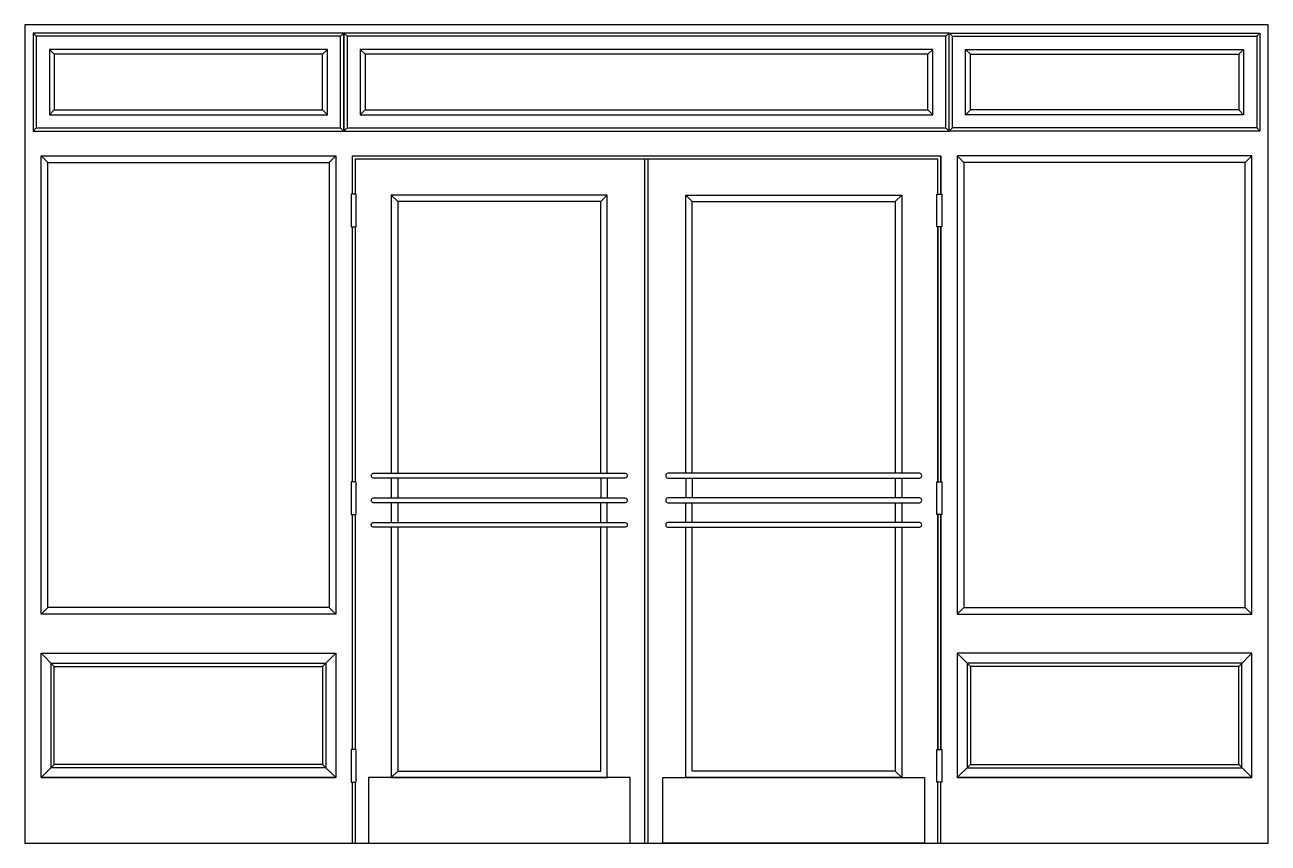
# Model space of a CAD drawing. Header units: metres. Extents: x -4591 to -791, y 0 to 2500.
import ezdxf

# ---------------------------------------------------------------- set-up
doc = ezdxf.new("R2010")
doc.units = ezdxf.units.M
for name, color, linetype in [('2', 2, 'Continuous'), ('3', 3, 'Continuous'), ('7', 7, 'Continuous'), ('BH', 3, 'Continuous')]:
    doc.layers.add(name, color=color, linetype=linetype)

msp = doc.modelspace()

# ---------------------------------------------------------------- hatches: boundary and pattern name
at = {"layer": 'BH'}
h = msp.add_hatch(dxfattribs=at)
h.set_pattern_fill('AR-RROOF', scale=750)
h.paths.add_polyline_path([(-3660.89, 2080), (-4520.89, 2080), (-4520.89, 720), (-3660.89, 720)])
h.paths.add_polyline_path([(-1720.89, 2080), (-1720.89, 720), (-860.89, 720), (-860.89, 2080)])
h = msp.add_hatch(dxfattribs=at)
h.set_pattern_fill('AR-RROOF', scale=750)
h.paths.add_polyline_path([(-3450.89, 1130), (-2830.89, 1130), (-2830.89, 1960), (-3450.89, 1960)])
h.paths.add_polyline_path([(-3450.89, 1115), (-3450.89, 1055), (-2830.89, 1055), (-2830.89, 1115)])
h.paths.add_polyline_path([(-3450.89, 1040), (-3450.89, 980), (-2830.89, 980), (-2830.89, 1040)])
h.paths.add_polyline_path([(-3450.89, 965), (-3450.89, 220), (-2830.89, 220), (-2830.89, 965)])
h.paths.add_polyline_path([(-1930.89, 1130), (-1930.89, 1960), (-2550.89, 1960), (-2550.89, 1130)])
h.paths.add_polyline_path([(-2550.89, 1115), (-2550.89, 1055), (-1930.89, 1055), (-1930.89, 1115)])
h.paths.add_polyline_path([(-2550.89, 1040), (-2550.89, 980), (-1930.89, 980), (-1930.89, 1040)])
h.paths.add_polyline_path([(-2550.89, 965), (-2550.89, 220), (-1930.89, 220), (-1930.89, 965)])

# ---------------------------------------------------------------- linework, layer by layer
for p, q in [((-3590.89, 2100), (-1790.89, 2100)), ((-3590.89, 2100), (-3590.89, 1983.12)), ((-1790.89, 2100), (-1790.89, 1983.12)), ((-1790.89, 1983.12), (-1790.89, 2100)), ((-2695.89, 0), (-2695.89, 2090)), ((-3590.89, 1883.12), (-3590.89, 1104.22)), ((-1790.89, 1883.12), (-1790.89, 1104.22)), ((-1790.89, 1104.22), (-1790.89, 1883.12)), ((-2830.89, 1115), (-2830.89, 1055)), ((-2810.89, 1115), (-2810.89, 1055)), ((-2570.89, 1115), (-2570.89, 1055)), ((-2550.89, 1115), (-2550.89, 1055)), ((-3590.89, 1004.22), (-3590.89, 285.94)), ((-1790.89, 1004.22), (-1790.89, 285.94)), ((-1790.89, 285.94), (-1790.89, 1004.22)), ((-4540.89, 580), (-3640.89, 580)), ((-840.89, 580), (-1740.89, 580)), ((-4540.89, 200), (-3640.89, 200)), ((-3470.89, 200), (-2810.89, 200)), ((-1910.89, 200), (-2570.89, 200)), ((-840.89, 200), (-1740.89, 200)), ((-3590.89, 185.94), (-3590.89, 0)), ((-1790.89, 0), (-1790.89, 185.94))]:
    msp.add_line(p, q)
for points in [[(-4565.89, 2175), (-3615.89, 2175), (-3615.89, 2475), (-4565.89, 2475)], [(-3615.89, 2175), (-1765.89, 2175), (-1765.89, 2475), (-3615.89, 2475)], [(-815.89, 2175), (-1765.89, 2175), (-1765.89, 2475), (-815.89, 2475)], [(-4515.89, 2225), (-3665.89, 2225), (-3665.89, 2425), (-4515.89, 2425)], [(-3565.89, 2225), (-1815.89, 2225), (-1815.89, 2425), (-3565.89, 2425)], [(-865.89, 2225), (-1715.89, 2225), (-1715.89, 2425), (-865.89, 2425)], [(-4540.89, 2100), (-3640.89, 2100), (-3640.89, 700), (-4540.89, 700)], [(-840.89, 2100), (-1740.89, 2100), (-1740.89, 700), (-840.89, 700)], [(-3593.89, 1883.12), (-3577.89, 1883.12), (-3577.89, 1983.12), (-3593.89, 1983.12)], [(-1787.89, 1883.12), (-1803.89, 1883.12), (-1803.89, 1983.12), (-1787.89, 1983.12)], [(-3593.89, 1004.22), (-3577.89, 1004.22), (-3577.89, 1104.22), (-3593.89, 1104.22)], [(-1787.89, 1004.22), (-1803.89, 1004.22), (-1803.89, 1104.22), (-1787.89, 1104.22)], [(-4540.89, 580), (-3640.89, 580), (-3640.89, 200), (-4540.89, 200)], [(-840.89, 580), (-1740.89, 580), (-1740.89, 200), (-840.89, 200)], [(-4500.89, 240), (-4500.89, 540), (-3680.89, 540), (-3680.89, 240)], [(-880.89, 240), (-880.89, 540), (-1700.89, 540), (-1700.89, 240)], [(-3593.89, 185.94), (-3577.89, 185.94), (-3577.89, 285.94), (-3593.89, 285.94)], [(-1787.89, 185.94), (-1803.89, 185.94), (-1803.89, 285.94), (-1787.89, 285.94)]]:
    msp.add_lwpolyline(points, close=True)
for points in [[(-2810.89, 1130), (-2810.89, 1980), (-3470.89, 1980), (-3470.89, 1130)], [(-2570.89, 1130), (-2570.89, 1980), (-1910.89, 1980), (-1910.89, 1130)], [(-3470.89, 1115), (-3470.89, 1055)], [(-1910.89, 1115), (-1910.89, 1055)], [(-3470.89, 1040), (-3470.89, 980)], [(-2810.89, 980), (-2810.89, 1040)], [(-2570.89, 980), (-2570.89, 1040)], [(-1910.89, 1040), (-1910.89, 980)], [(-3470.89, 965), (-3470.89, 200), (-2810.89, 200), (-2810.89, 965)], [(-1910.89, 965), (-1910.89, 200), (-2570.89, 200), (-2570.89, 965)]]:
    msp.add_lwpolyline(points)
at = {"layer": '2'}
msp.add_line((-4590.89, 0), (-790.89, 0), dxfattribs=at)
at = {"layer": '3'}
for p, q in [((-4555.89, 2465), (-4565.89, 2475)), ((-3625.89, 2465), (-3615.89, 2475)), ((-3615.89, 2475), (-3605.89, 2465)), ((-1775.89, 2465), (-1765.89, 2475)), ((-1755.89, 2465), (-1765.89, 2475)), ((-825.89, 2465), (-815.89, 2475)), ((-4500.89, 2410), (-4515.89, 2425)), ((-3680.89, 2410), (-3665.89, 2425)), ((-3565.89, 2425), (-3550.89, 2410)), ((-1815.89, 2425), (-1830.89, 2410)), ((-1700.89, 2410), (-1715.89, 2425)), ((-880.89, 2410), (-865.89, 2425)), ((-4500.89, 2240), (-4515.89, 2225)), ((-3680.89, 2240), (-3665.89, 2225)), ((-3565.89, 2225), (-3550.89, 2240)), ((-1830.89, 2240), (-1815.89, 2225)), ((-1700.89, 2240), (-1715.89, 2225)), ((-880.89, 2240), (-865.89, 2225)), ((-4555.89, 2185), (-4565.89, 2175)), ((-3625.89, 2185), (-3615.89, 2175)), ((-3605.89, 2185), (-3615.89, 2175)), ((-1775.89, 2185), (-1765.89, 2175)), ((-1755.89, 2185), (-1765.89, 2175)), ((-825.89, 2185), (-815.89, 2175)), ((-4520.89, 2080), (-4540.89, 2100)), ((-3660.89, 2080), (-3640.89, 2100)), ((-1720.89, 2080), (-1740.89, 2100)), ((-860.89, 2080), (-840.89, 2100)), ((-2685.89, 0), (-2685.89, 2090)), ((-3450.89, 1960), (-3470.89, 1980)), ((-2830.89, 1960), (-2810.89, 1980)), ((-2550.89, 1960), (-2570.89, 1980)), ((-1930.89, 1960), (-1910.89, 1980)), ((-4520.89, 720), (-4540.89, 700)), ((-3660.89, 720), (-3640.89, 700)), ((-1720.89, 720), (-1740.89, 700)), ((-860.89, 720), (-840.89, 700)), ((-4500.89, 540), (-4540.89, 580)), ((-3680.89, 540), (-3640.89, 580)), ((-1700.89, 540), (-1740.89, 580)), ((-880.89, 540), (-840.89, 580)), ((-4500.89, 240), (-4540.89, 200)), ((-3680.89, 240), (-3640.89, 200)), ((-1700.89, 240), (-1740.89, 200)), ((-880.89, 240), (-840.89, 200)), ((-3450.89, 220), (-3470.89, 200)), ((-1930.89, 220), (-1910.89, 200))]:
    msp.add_line(p, q, dxfattribs=at)
for points in [[(-4555.89, 2185), (-3625.89, 2185), (-3625.89, 2465), (-4555.89, 2465)], [(-3605.89, 2185), (-1775.89, 2185), (-1775.89, 2465), (-3605.89, 2465)], [(-825.89, 2185), (-1755.89, 2185), (-1755.89, 2465), (-825.89, 2465)], [(-4500.89, 2240), (-3680.89, 2240), (-3680.89, 2410), (-4500.89, 2410)], [(-3550.89, 2240), (-1830.89, 2240), (-1830.89, 2410), (-3550.89, 2410)], [(-880.89, 2240), (-1700.89, 2240), (-1700.89, 2410), (-880.89, 2410)], [(-4520.89, 2080), (-3660.89, 2080), (-3660.89, 720), (-4520.89, 720)], [(-860.89, 2080), (-1720.89, 2080), (-1720.89, 720), (-860.89, 720)], [(-4510.89, 230), (-4510.89, 550), (-3670.89, 550), (-3670.89, 230)], [(-870.89, 230), (-870.89, 550), (-1710.89, 550), (-1710.89, 230)]]:
    msp.add_lwpolyline(points, close=True, dxfattribs=at)
for points in [[(-1800.89, 1983.12), (-1800.89, 2090), (-3580.89, 2090), (-3580.89, 1983.12)], [(-2830.89, 1130), (-2830.89, 1960), (-3450.89, 1960), (-3450.89, 1130)], [(-2550.89, 1130), (-2550.89, 1960), (-1930.89, 1960), (-1930.89, 1130)], [(-3580.89, 1883.12), (-3580.89, 1104.22)], [(-1800.89, 1883.12), (-1800.89, 1104.22)], [(-1800.89, 1104.22), (-1800.89, 1883.12)], [(-3450.89, 1115), (-3450.89, 1055)], [(-1930.89, 1115), (-1930.89, 1055)], [(-3450.89, 1040), (-3450.89, 980)], [(-2830.89, 980), (-2830.89, 1040)], [(-2550.89, 980), (-2550.89, 1040)], [(-1930.89, 1040), (-1930.89, 980)], [(-3580.89, 1004.22), (-3580.89, 285.94)], [(-1800.89, 1004.22), (-1800.89, 285.94)], [(-1800.89, 285.94), (-1800.89, 1004.22)], [(-3450.89, 965), (-3450.89, 220), (-2830.89, 220), (-2830.89, 965)], [(-1930.89, 965), (-1930.89, 220), (-2550.89, 220), (-2550.89, 965)], [(-3580.89, 185.94), (-3580.89, 0)], [(-1800.89, 0), (-1800.89, 185.94)]]:
    msp.add_lwpolyline(points, dxfattribs=at)
at = {"layer": '7'}
for p, q in [((-4590.89, 2500), (-4590.89, 0)), ((-790.89, 2500), (-4590.89, 2500)), ((-790.89, 0), (-790.89, 2500))]:
    msp.add_line(p, q, dxfattribs=at)
for points in [[(-3525.89, 1115, -0.83), (-3525.89, 1130), (-2755.89, 1130, -0.83), (-2755.89, 1115)], [(-1855.89, 1115, 0.83), (-1855.89, 1130), (-2625.89, 1130, 0.83), (-2625.89, 1115)], [(-3525.89, 1040, -0.83), (-3525.89, 1055), (-2755.89, 1055, -0.83), (-2755.89, 1040)], [(-1855.89, 1040, 0.83), (-1855.89, 1055), (-2625.89, 1055, 0.83), (-2625.89, 1040)], [(-3525.89, 965, -0.83), (-3525.89, 980), (-2755.89, 980, -0.83), (-2755.89, 965)], [(-1855.89, 965, 0.83), (-1855.89, 980), (-2625.89, 980, 0.83), (-2625.89, 965)]]:
    msp.add_lwpolyline(points, format="xyb", close=True, dxfattribs=at)
for points in [[(-3540.89, 0), (-2740.89, 0), (-2740.89, 200), (-3540.89, 200)], [(-1841.42, 0), (-2641.42, 0), (-2641.42, 200), (-1841.42, 200)]]:
    msp.add_lwpolyline(points, close=True, dxfattribs=at)

doc.saveas('drawing.dxf')
